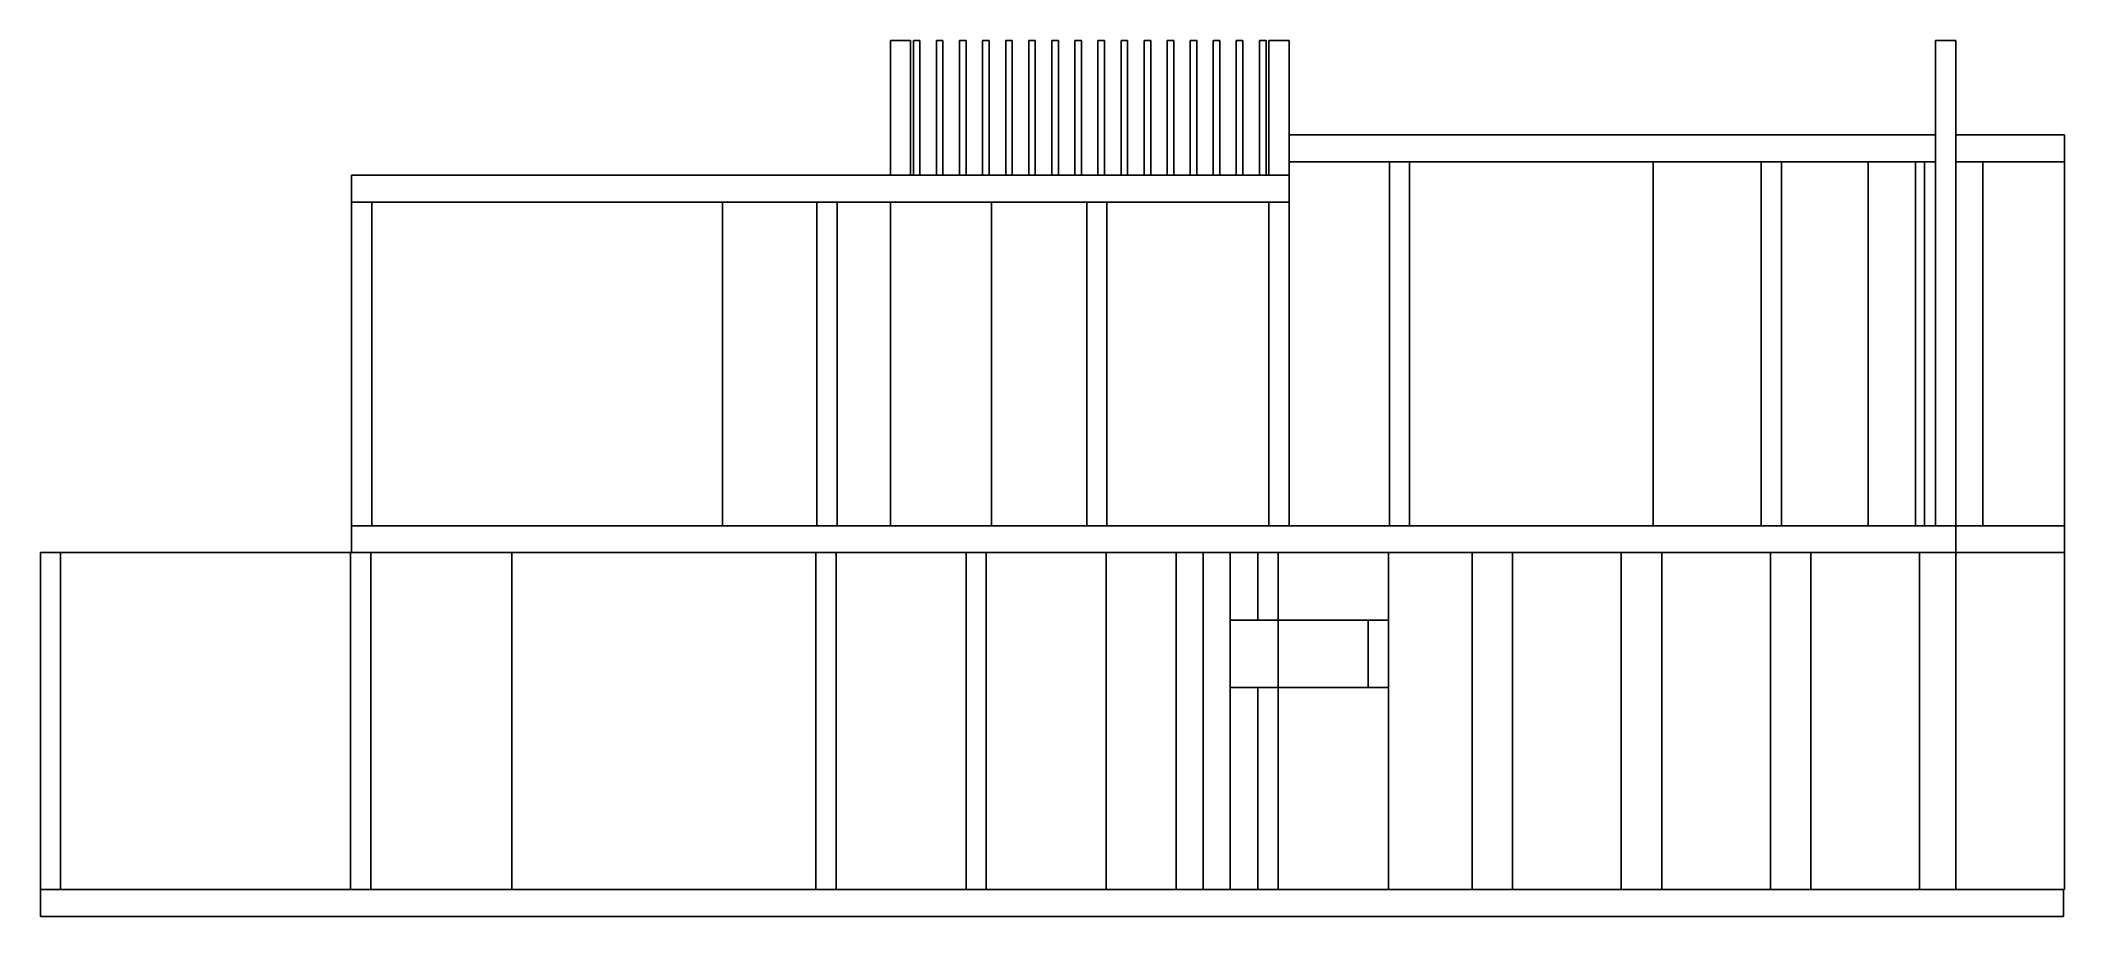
# Model space of a CAD drawing. Header units: metres. Extents: x -7.5 to 7.5, y -3.3 to 3.3.
import ezdxf

# ---------------------------------------------------------------- set-up
doc = ezdxf.new("R2010")
doc.units = ezdxf.units.M
doc.linetypes.add('DASHED', pattern=[19.05, 12.7, -6.35])
doc.layers.add('SectionCutEdges', color=7, linetype='Continuous')

msp = doc.modelspace()

# ---------------------------------------------------------------- linework, layer by layer
for p, q in [((-1.031, 2.25), (-1.031, 3.25)), ((-1.031, 3.25), (-0.983, 3.25)), ((-0.983, 2.25), (-0.983, 3.25)), ((-0.86, 2.25), (-0.86, 3.25)), ((-0.86, 3.25), (-0.812, 3.25)), ((-0.812, 2.25), (-0.812, 3.25)), ((-0.689, 2.25), (-0.689, 3.25)), ((-0.689, 3.25), (-0.641, 3.25)), ((-0.641, 2.25), (-0.641, 3.25)), ((-0.518, 2.25), (-0.518, 3.25)), ((-0.518, 3.25), (-0.47, 3.25)), ((-0.47, 2.25), (-0.47, 3.25)), ((-0.347, 2.25), (-0.347, 3.25)), ((-0.347, 3.25), (-0.299, 3.25)), ((-0.299, 2.25), (-0.299, 3.25)), ((-0.176, 2.25), (-0.176, 3.25)), ((-0.176, 3.25), (-0.128, 3.25)), ((-0.128, 2.25), (-0.128, 3.25)), ((-0.005, 2.25), (-0.005, 3.25)), ((-0.005, 3.25), (0.044, 3.25)), ((0.044, 2.25), (0.044, 3.25)), ((0.166, 2.25), (0.166, 3.25)), ((0.166, 3.25), (0.215, 3.25)), ((0.215, 2.25), (0.215, 3.25)), ((0.337, 2.25), (0.337, 3.25)), ((0.337, 3.25), (0.386, 3.25)), ((0.386, 2.25), (0.386, 3.25)), ((0.508, 2.25), (0.508, 3.25)), ((0.508, 3.25), (0.557, 3.25)), ((0.557, 2.25), (0.557, 3.25)), ((0.679, 2.25), (0.679, 3.25)), ((0.679, 3.25), (0.728, 3.25)), ((0.728, 2.25), (0.728, 3.25)), ((0.85, 2.25), (0.85, 3.25)), ((0.85, 3.25), (0.899, 3.25)), ((0.899, 2.25), (0.899, 3.25)), ((1.021, 2.25), (1.021, 3.25)), ((1.021, 3.25), (1.07, 3.25)), ((1.07, 2.25), (1.07, 3.25)), ((1.192, 2.25), (1.192, 3.25)), ((1.192, 3.25), (1.241, 3.25)), ((1.241, 2.25), (1.241, 3.25)), ((1.363, 2.25), (1.363, 3.25)), ((1.363, 3.25), (1.412, 3.25)), ((1.412, 2.25), (1.412, 3.25)), ((1.534, 2.25), (1.534, 3.25)), ((1.534, 3.25), (1.583, 3.25)), ((1.583, 2.25), (1.583, 3.25)), ((7.504, 2.55), (6.698, 2.55)), ((7.504, 2.55), (7.504, 2.35)), ((4.454, -0.35), (4.454, 2.35)), ((5.254, -0.35), (5.254, 2.35)), ((5.404, -0.35), (5.404, 2.35)), ((6.048, -0.35), (6.048, 2.35)), ((6.398, -0.35), (6.398, 2.35)), ((6.465, -0.35), (6.465, 2.35)), ((6.698, 2.35), (6.898, 2.35)), ((6.898, 2.35), (7.504, 2.35)), ((6.898, 2.35), (6.898, -0.35)), ((7.504, -0.35), (7.504, 2.35)), ((-5.197, -0.35), (-5.197, 2.05)), ((-5.047, -0.35), (-5.047, 2.05)), ((-2.447, -0.35), (-2.447, 2.05)), ((-1.202, -0.35), (-1.202, 2.05)), ((-0.452, -0.35), (-0.452, 2.05)), ((6.698, -0.35), (6.898, -0.35)), ((6.898, -0.35), (7.504, -0.35)), ((7.504, -0.35), (7.504, -0.55)), ((-7.354, -0.55), (-5.204, -0.55)), ((-5.204, -3.05), (-5.204, -0.55)), ((-5.197, -0.55), (-5.204, -0.55)), ((-5.054, -3.05), (-5.054, -0.55)), ((-4.009, -3.05), (-4.009, -0.55)), ((0.397, -3.05), (0.397, -0.55)), ((0.917, -3.05), (0.917, -0.55)), ((1.117, -3.05), (1.117, -0.55)), ((1.317, -1.05), (1.317, -0.55)), ((2.491, -1.05), (2.491, -0.55)), ((3.111, -3.05), (3.111, -0.55)), ((3.411, -0.55), (3.411, -3.05)), ((4.217, -0.55), (4.217, -3.05)), ((4.517, -0.55), (4.517, -3.05)), ((5.323, -0.55), (5.323, -3.05)), ((5.623, -0.55), (5.623, -3.05)), ((6.429, -0.55), (6.429, -3.05)), ((6.698, -0.55), (7.504, -0.55)), ((6.698, -0.55), (6.698, -3.05)), ((7.504, -0.55), (7.504, -3.05)), ((1.317, -1.55), (1.317, -1.05)), ((1.317, -1.05), (1.522, -1.05)), ((1.672, -1.55), (1.672, -1.05)), ((1.672, -1.05), (2.341, -1.05)), ((2.341, -1.55), (2.341, -1.05)), ((2.341, -1.05), (2.491, -1.05)), ((2.491, -1.55), (2.491, -1.05)), ((1.317, -1.55), (1.522, -1.55)), ((1.317, -3.05), (1.317, -1.55)), ((2.341, -1.55), (1.672, -1.55)), ((2.491, -1.55), (2.341, -1.55)), ((2.491, -3.05), (2.491, -1.55)), ((-5.204, -3.05), (-7.354, -3.05)), ((-4.404, -3.05), (-5.054, -3.05)), ((-4.396, -3.05), (-5.046, -3.05)), ((-1.754, -3.05), (-4.009, -3.05)), ((-3.427, -3.05), (-3.428, -3.05)), ((-3.423, -3.05), (-3.427, -3.05)), ((-3.417, -3.05), (-3.423, -3.05)), ((-3.408, -3.05), (-3.417, -3.05)), ((-3.397, -3.05), (-3.408, -3.05)), ((-3.385, -3.05), (-3.397, -3.05)), ((-3.372, -3.05), (-3.385, -3.05)), ((-3.357, -3.05), (-3.372, -3.05)), ((-3.342, -3.05), (-3.357, -3.05)), ((-3.282, -3.05), (-3.342, -3.05)), ((-3.335, -3.05), (-3.342, -3.05)), ((-3.329, -3.05), (-3.335, -3.05)), ((-3.322, -3.05), (-3.329, -3.05)), ((-3.316, -3.05), (-3.322, -3.05)), ((-3.309, -3.05), (-3.316, -3.05)), ((-3.303, -3.05), (-3.309, -3.05)), ((-3.297, -3.05), (-3.303, -3.05)), ((-3.291, -3.05), (-3.297, -3.05)), ((-3.285, -3.05), (-3.291, -3.05)), ((-3.279, -3.05), (-3.285, -3.05)), ((-3.221, -3.05), (-3.282, -3.05)), ((-3.274, -3.05), (-3.279, -3.05)), ((-3.273, -3.05), (-3.277, -3.05)), ((-3.269, -3.05), (-3.274, -3.05)), ((-3.266, -3.05), (-3.273, -3.05)), ((-3.264, -3.05), (-3.269, -3.05)), ((-3.256, -3.05), (-3.266, -3.05)), ((-3.26, -3.05), (-3.264, -3.05)), ((-3.256, -3.05), (-3.26, -3.05)), ((-3.16, -3.05), (-3.221, -3.05)), ((-3.099, -3.05), (-3.16, -3.05)), ((-3.039, -3.05), (-3.099, -3.05)), ((-1.754, -3.05), (-3.039, -3.05)), ((-2.872, -3.05), (-2.876, -3.05)), ((-2.875, -3.05), (-2.876, -3.05)), ((-2.876, -3.05), (-2.876, -3.05)), ((-2.866, -3.05), (-2.876, -3.05)), ((-2.872, -3.05), (-2.876, -3.05)), ((-2.876, -3.05), (-2.876, -3.05)), ((-2.874, -3.05), (-2.875, -3.05)), ((-2.872, -3.05), (-2.874, -3.05)), ((-2.862, -3.05), (-2.872, -3.05)), ((-2.871, -3.05), (-2.872, -3.05)), ((-2.862, -3.05), (-2.872, -3.05)), ((-2.868, -3.05), (-2.871, -3.05)), ((-2.866, -3.05), (-2.868, -3.05)), ((-2.863, -3.05), (-2.866, -3.05)), ((-2.859, -3.05), (-2.866, -3.05)), ((-2.859, -3.05), (-2.863, -3.05)), ((-2.844, -3.05), (-2.862, -3.05)), ((-2.844, -3.05), (-2.862, -3.05)), ((-2.856, -3.05), (-2.86, -3.05)), ((-2.856, -3.05), (-2.859, -3.05)), ((-2.856, -3.05), (-2.859, -3.05)), ((-2.856, -3.05), (-2.856, -3.05)), ((-2.852, -3.05), (-2.856, -3.05)), ((-2.847, -3.05), (-2.852, -3.05)), ((-2.843, -3.05), (-2.847, -3.05)), ((-2.821, -3.05), (-2.844, -3.05)), ((-2.821, -3.05), (-2.844, -3.05)), ((-2.838, -3.05), (-2.843, -3.05)), ((-1.754, -3.05), (-2.839, -3.05)), ((-2.833, -3.05), (-2.838, -3.05)), ((-2.778, -3.05), (-2.833, -3.05)), ((-2.791, -3.05), (-2.821, -3.05)), ((-2.791, -3.05), (-2.821, -3.05)), ((-2.757, -3.05), (-2.791, -3.05)), ((-2.757, -3.05), (-2.791, -3.05)), ((-2.722, -3.05), (-2.778, -3.05)), ((-2.72, -3.05), (-2.757, -3.05)), ((-2.72, -3.05), (-2.757, -3.05)), ((-2.667, -3.05), (-2.722, -3.05)), ((-2.68, -3.05), (-2.72, -3.05)), ((-2.68, -3.05), (-2.72, -3.05)), ((-2.639, -3.05), (-2.68, -3.05)), ((-2.639, -3.05), (-2.68, -3.05)), ((-2.611, -3.05), (-2.667, -3.05)), ((-2.597, -3.05), (-2.639, -3.05)), ((-2.597, -3.05), (-2.639, -3.05)), ((-2.555, -3.05), (-2.611, -3.05)), ((-2.557, -3.05), (-2.597, -3.05)), ((-2.557, -3.05), (-2.597, -3.05)), ((-2.52, -3.05), (-2.557, -3.05)), ((-2.52, -3.05), (-2.557, -3.05)), ((-2.499, -3.05), (-2.555, -3.05)), ((-2.486, -3.05), (-2.52, -3.05)), ((-2.486, -3.05), (-2.52, -3.05)), ((-2.444, -3.05), (-2.499, -3.05)), ((-2.457, -3.05), (-2.486, -3.05)), ((-2.457, -3.05), (-2.486, -3.05)), ((-2.433, -3.05), (-2.457, -3.05)), ((-2.433, -3.05), (-2.457, -3.05)), ((-2.439, -3.05), (-2.444, -3.05)), ((-2.434, -3.05), (-2.439, -3.05)), ((-2.429, -3.05), (-2.434, -3.05)), ((-2.415, -3.05), (-2.433, -3.05)), ((-2.415, -3.05), (-2.433, -3.05)), ((-2.425, -3.05), (-2.429, -3.05)), ((-2.421, -3.05), (-2.425, -3.05)), ((-2.422, -3.05), (-2.423, -3.05)), ((-2.419, -3.05), (-2.423, -3.05)), ((-2.418, -3.05), (-2.422, -3.05)), ((-2.417, -3.05), (-2.421, -3.05)), ((-2.412, -3.05), (-2.419, -3.05)), ((-2.414, -3.05), (-2.417, -3.05)), ((-2.405, -3.05), (-2.415, -3.05)), ((-2.405, -3.05), (-2.415, -3.05)), ((-2.411, -3.05), (-2.414, -3.05)), ((-2.401, -3.05), (-2.412, -3.05)), ((-2.408, -3.05), (-2.411, -3.05)), ((-2.406, -3.05), (-2.408, -3.05)), ((-2.404, -3.05), (-2.406, -3.05)), ((-2.401, -3.05), (-2.405, -3.05)), ((-2.401, -3.05), (-2.405, -3.05)), ((-2.403, -3.05), (-2.404, -3.05)), ((-2.402, -3.05), (-2.403, -3.05)), ((-2.401, -3.05), (-2.402, -3.05)), ((-2.401, -3.05), (-2.401, -3.05)), ((-2.175, -3.05), (-2.176, -3.05)), ((-2.176, -3.05), (-2.176, -3.05)), ((-2.165, -3.05), (-2.176, -3.05)), ((-2.174, -3.05), (-2.175, -3.05)), ((-2.173, -3.05), (-2.174, -3.05)), ((-2.171, -3.05), (-2.173, -3.05)), ((-2.169, -3.05), (-2.171, -3.05)), ((-2.166, -3.05), (-2.169, -3.05)), ((-2.163, -3.05), (-2.166, -3.05)), ((-2.158, -3.05), (-2.165, -3.05)), ((-2.16, -3.05), (-2.163, -3.05)), ((-2.156, -3.05), (-2.16, -3.05)), ((-2.155, -3.05), (-2.159, -3.05)), ((-2.154, -3.05), (-2.158, -3.05)), ((-2.152, -3.05), (-2.156, -3.05)), ((-2.154, -3.05), (-2.155, -3.05)), ((-2.148, -3.05), (-2.152, -3.05)), ((-2.143, -3.05), (-2.148, -3.05)), ((-2.138, -3.05), (-2.143, -3.05)), ((-2.133, -3.05), (-2.138, -3.05)), ((-2.078, -3.05), (-2.133, -3.05)), ((-2.022, -3.05), (-2.078, -3.05)), ((-1.967, -3.05), (-2.022, -3.05)), ((-1.911, -3.05), (-1.967, -3.05)), ((-1.855, -3.05), (-1.911, -3.05)), ((-1.799, -3.05), (-1.855, -3.05)), ((-1.754, -3.05), (-1.799, -3.05)), ((-1.539, -3.05), (-1.604, -3.05)), ((-0.641, -3.05), (-1.604, -3.05)), ((-0.641, -3.05), (-1.604, -3.05)), ((-0.641, -3.05), (-1.604, -3.05)), ((-0.641, -3.05), (-1.604, -3.05)), ((-1.478, -3.05), (-1.539, -3.05)), ((-1.417, -3.05), (-1.478, -3.05)), ((-1.356, -3.05), (-1.417, -3.05)), ((-1.295, -3.05), (-1.356, -3.05)), ((-1.311, -3.05), (-1.322, -3.05)), ((-1.317, -3.05), (-1.322, -3.05)), ((-1.313, -3.05), (-1.317, -3.05)), ((-1.308, -3.05), (-1.313, -3.05)), ((-1.304, -3.05), (-1.311, -3.05)), ((-1.303, -3.05), (-1.308, -3.05)), ((-1.3, -3.05), (-1.304, -3.05)), ((-1.298, -3.05), (-1.303, -3.05)), ((-1.292, -3.05), (-1.298, -3.05)), ((-1.235, -3.05), (-1.295, -3.05)), ((-1.286, -3.05), (-1.292, -3.05)), ((-1.281, -3.05), (-1.286, -3.05)), ((-1.274, -3.05), (-1.281, -3.05)), ((-1.268, -3.05), (-1.274, -3.05)), ((-1.262, -3.05), (-1.268, -3.05)), ((-1.255, -3.05), (-1.262, -3.05)), ((-1.249, -3.05), (-1.255, -3.05)), ((-1.242, -3.05), (-1.249, -3.05)), ((-1.235, -3.05), (-1.242, -3.05)), ((-1.22, -3.05), (-1.235, -3.05)), ((-1.206, -3.05), (-1.22, -3.05)), ((-1.192, -3.05), (-1.206, -3.05)), ((-1.18, -3.05), (-1.192, -3.05)), ((-1.169, -3.05), (-1.18, -3.05)), ((-1.16, -3.05), (-1.169, -3.05)), ((-1.154, -3.05), (-1.16, -3.05)), ((-1.15, -3.05), (-1.154, -3.05)), ((-1.149, -3.05), (-1.15, -3.05)), ((-0.474, -3.05), (-0.475, -3.05)), ((-0.475, -3.05), (-0.475, -3.05)), ((-0.475, -3.05), (-0.475, -3.05)), ((-0.475, -3.05), (-0.475, -3.05)), ((-0.475, -3.05), (-0.475, -3.05)), ((-0.473, -3.05), (-0.474, -3.05)), ((-0.474, -3.05), (-0.474, -3.05)), ((-0.474, -3.05), (-0.474, -3.05)), ((-0.474, -3.05), (-0.474, -3.05)), ((-0.472, -3.05), (-0.473, -3.05)), ((-0.473, -3.05), (-0.473, -3.05)), ((-0.471, -3.05), (-0.472, -3.05)), ((-0.472, -3.05), (-0.472, -3.05)), ((-0.47, -3.05), (-0.471, -3.05)), ((-0.471, -3.05), (-0.471, -3.05)), ((-0.468, -3.05), (-0.47, -3.05)), ((-0.47, -3.05), (-0.47, -3.05)), ((-0.466, -3.05), (-0.468, -3.05)), ((-0.465, -3.05), (-0.466, -3.05)), ((-0.463, -3.05), (-0.465, -3.05)), ((-0.462, -3.05), (-0.463, -3.05)), ((-0.461, -3.05), (-0.462, -3.05)), ((-0.46, -3.05), (-0.461, -3.05)), ((-0.458, -3.05), (-0.46, -3.05)), ((-0.457, -3.05), (-0.458, -3.05)), ((-0.458, -3.05), (-0.458, -3.05)), ((-0.456, -3.05), (-0.457, -3.05)), ((-0.455, -3.05), (-0.456, -3.05)), ((-0.456, -3.05), (-0.456, -3.05)), ((-0.454, -3.05), (-0.455, -3.05)), ((-0.455, -3.05), (-0.455, -3.05)), ((-0.455, -3.05), (-0.455, -3.05)), ((-0.453, -3.05), (-0.454, -3.05)), ((-0.454, -3.05), (-0.454, -3.05)), ((-0.452, -3.05), (-0.453, -3.05)), ((-0.453, -3.05), (-0.453, -3.05)), ((-0.45, -3.05), (-0.453, -3.05)), ((-0.451, -3.05), (-0.452, -3.05)), ((-0.452, -3.05), (-0.452, -3.05)), ((-0.45, -3.05), (-0.451, -3.05)), ((-0.451, -3.05), (-0.451, -3.05)), ((-0.449, -3.05), (-0.45, -3.05)), ((-0.442, -3.05), (-0.45, -3.05)), ((-0.326, -3.05), (-0.449, -3.05)), ((-0.449, -3.05), (-0.449, -3.05)), ((-0.441, -3.05), (-0.442, -3.05)), ((-0.44, -3.05), (-0.441, -3.05)), ((-0.441, -3.05), (-0.441, -3.05)), ((-0.439, -3.05), (-0.44, -3.05)), ((-0.438, -3.05), (-0.439, -3.05)), ((-0.437, -3.05), (-0.438, -3.05)), ((-0.436, -3.05), (-0.437, -3.05)), ((-0.435, -3.05), (-0.436, -3.05)), ((-0.433, -3.05), (-0.435, -3.05)), ((-0.431, -3.05), (-0.433, -3.05)), ((-0.43, -3.05), (-0.431, -3.05)), ((-0.428, -3.05), (-0.43, -3.05)), ((-0.426, -3.05), (-0.428, -3.05)), ((-0.424, -3.05), (-0.426, -3.05)), ((-0.422, -3.05), (-0.424, -3.05)), ((-0.42, -3.05), (-0.422, -3.05)), ((-0.418, -3.05), (-0.42, -3.05)), ((-0.416, -3.05), (-0.418, -3.05)), ((-0.33, -3.05), (-0.416, -3.05)), ((-0.39, -3.05), (-0.391, -3.05)), ((-0.391, -3.05), (-0.391, -3.05)), ((-0.391, -3.05), (-0.391, -3.05)), ((-0.391, -3.05), (-0.391, -3.05)), ((-0.389, -3.05), (-0.39, -3.05)), ((-0.39, -3.05), (-0.39, -3.05)), ((-0.39, -3.05), (-0.39, -3.05)), ((-0.39, -3.05), (-0.39, -3.05)), ((-0.388, -3.05), (-0.389, -3.05)), ((-0.389, -3.05), (-0.389, -3.05)), ((-0.387, -3.05), (-0.388, -3.05)), ((-0.388, -3.05), (-0.388, -3.05)), ((-0.386, -3.05), (-0.387, -3.05)), ((-0.387, -3.05), (-0.387, -3.05)), ((-0.385, -3.05), (-0.386, -3.05)), ((-0.384, -3.05), (-0.385, -3.05)), ((-0.385, -3.05), (-0.385, -3.05)), ((-0.383, -3.05), (-0.384, -3.05)), ((-0.382, -3.05), (-0.383, -3.05)), ((-0.381, -3.05), (-0.382, -3.05)), ((-0.38, -3.05), (-0.381, -3.05)), ((-0.381, -3.05), (-0.381, -3.05)), ((-0.379, -3.05), (-0.38, -3.05)), ((-0.378, -3.05), (-0.379, -3.05)), ((-0.377, -3.05), (-0.378, -3.05)), ((-0.376, -3.05), (-0.377, -3.05)), ((-0.377, -3.05), (-0.377, -3.05)), ((-0.375, -3.05), (-0.376, -3.05)), ((-0.374, -3.05), (-0.375, -3.05)), ((-0.373, -3.05), (-0.374, -3.05)), ((-0.372, -3.05), (-0.373, -3.05)), ((-0.373, -3.05), (-0.373, -3.05)), ((-0.371, -3.05), (-0.372, -3.05)), ((-0.37, -3.05), (-0.371, -3.05)), ((-0.369, -3.05), (-0.37, -3.05)), ((-0.37, -3.05), (-0.37, -3.05)), ((-0.368, -3.05), (-0.369, -3.05)), ((-0.369, -3.05), (-0.369, -3.05)), ((-0.367, -3.05), (-0.368, -3.05)), ((-0.368, -3.05), (-0.368, -3.05)), ((-0.366, -3.05), (-0.367, -3.05)), ((-0.367, -3.05), (-0.367, -3.05)), ((-0.365, -3.05), (-0.366, -3.05)), ((-0.366, -3.05), (-0.366, -3.05)), ((-0.366, -3.05), (-0.366, -3.05)), ((-0.366, -3.05), (-0.366, -3.05)), ((-0.366, -3.05), (-0.366, -3.05)), ((-0.366, -3.05), (-0.366, -3.05)), ((-0.328, -3.05), (-0.33, -3.05)), ((-0.327, -3.05), (-0.328, -3.05)), ((-0.326, -3.05), (-0.327, -3.05)), ((-0.324, -3.05), (-0.326, -3.05)), ((-0.324, -3.05), (-0.326, -3.05)), ((-0.323, -3.05), (-0.324, -3.05)), ((-0.323, -3.05), (-0.324, -3.05)), ((-0.321, -3.05), (-0.323, -3.05)), ((-0.322, -3.05), (-0.323, -3.05)), ((-0.32, -3.05), (-0.322, -3.05)), ((-0.319, -3.05), (-0.321, -3.05)), ((-0.319, -3.05), (-0.32, -3.05)), ((-0.317, -3.05), (-0.319, -3.05)), ((-0.318, -3.05), (-0.319, -3.05)), ((-0.317, -3.05), (-0.318, -3.05)), ((-0.315, -3.05), (-0.317, -3.05)), ((-0.315, -3.05), (-0.317, -3.05)), ((-0.313, -3.05), (-0.315, -3.05)), ((-0.314, -3.05), (-0.315, -3.05)), ((-0.313, -3.05), (-0.314, -3.05)), ((-0.311, -3.05), (-0.313, -3.05)), ((-0.312, -3.05), (-0.313, -3.05)), ((-0.311, -3.05), (-0.312, -3.05)), ((-0.309, -3.05), (-0.311, -3.05)), ((-0.303, -3.05), (-0.311, -3.05)), ((-0.31, -3.05), (-0.311, -3.05)), ((-0.309, -3.05), (-0.31, -3.05)), ((-0.31, -3.05), (-0.31, -3.05)), ((-0.307, -3.05), (-0.309, -3.05)), ((-0.308, -3.05), (-0.309, -3.05)), ((-0.307, -3.05), (-0.308, -3.05)), ((-0.308, -3.05), (-0.308, -3.05)), ((-0.305, -3.05), (-0.307, -3.05)), ((-0.304, -3.05), (-0.307, -3.05)), ((-0.307, -3.05), (-0.307, -3.05)), ((-0.304, -3.05), (-0.305, -3.05)), ((-0.302, -3.05), (-0.304, -3.05)), ((-0.303, -3.05), (-0.304, -3.05)), ((-0.304, -3.05), (-0.304, -3.05)), ((-0.303, -3.05), (-0.303, -3.05)), ((-0.303, -3.05), (-0.303, -3.05)), ((-0.3, -3.05), (-0.302, -3.05)), ((-0.299, -3.05), (-0.3, -3.05)), ((-0.298, -3.05), (-0.299, -3.05)), ((-0.296, -3.05), (-0.298, -3.05)), ((-0.295, -3.05), (-0.296, -3.05)), ((-0.294, -3.05), (-0.295, -3.05)), ((-0.293, -3.05), (-0.294, -3.05)), ((-0.292, -3.05), (-0.293, -3.05)), ((-0.293, -3.05), (-0.293, -3.05)), ((-0.291, -3.05), (-0.292, -3.05)), ((-0.291, -3.05), (-0.291, -3.05)), ((-0.279, -3.05), (-0.291, -3.05)), ((-0.083, -3.05), (-0.283, -3.05)), ((-0.275, -3.05), (-0.279, -3.05)), ((-0.255, -3.05), (-0.256, -3.05)), ((-0.256, -3.05), (-0.256, -3.05)), ((-0.256, -3.05), (-0.256, -3.05)), ((-0.256, -3.05), (-0.256, -3.05)), ((-0.256, -3.05), (-0.256, -3.05)), ((-0.255, -3.05), (-0.256, -3.05)), ((-0.256, -3.05), (-0.256, -3.05)), ((-0.256, -3.05), (-0.256, -3.05)), ((-0.256, -3.05), (-0.256, -3.05)), ((-0.256, -3.05), (-0.256, -3.05)), ((-0.254, -3.05), (-0.255, -3.05)), ((-0.255, -3.05), (-0.255, -3.05)), ((-0.255, -3.05), (-0.255, -3.05)), ((-0.255, -3.05), (-0.255, -3.05)), ((-0.255, -3.05), (-0.255, -3.05)), ((-0.254, -3.05), (-0.255, -3.05)), ((-0.255, -3.05), (-0.255, -3.05)), ((-0.255, -3.05), (-0.255, -3.05)), ((-0.255, -3.05), (-0.255, -3.05)), ((-0.255, -3.05), (-0.255, -3.05)), ((-0.253, -3.05), (-0.254, -3.05)), ((-0.254, -3.05), (-0.254, -3.05)), ((-0.254, -3.05), (-0.254, -3.05)), ((-0.254, -3.05), (-0.254, -3.05)), ((-0.253, -3.05), (-0.254, -3.05)), ((-0.254, -3.05), (-0.254, -3.05)), ((-0.254, -3.05), (-0.254, -3.05)), ((-0.254, -3.05), (-0.254, -3.05)), ((-0.252, -3.05), (-0.253, -3.05)), ((-0.253, -3.05), (-0.253, -3.05)), ((-0.253, -3.05), (-0.253, -3.05)), ((-0.252, -3.05), (-0.253, -3.05)), ((-0.253, -3.05), (-0.253, -3.05)), ((-0.253, -3.05), (-0.253, -3.05)), ((-0.251, -3.05), (-0.252, -3.05)), ((-0.252, -3.05), (-0.252, -3.05)), ((-0.251, -3.05), (-0.252, -3.05)), ((-0.252, -3.05), (-0.252, -3.05)), ((-0.25, -3.05), (-0.251, -3.05)), ((-0.251, -3.05), (-0.251, -3.05)), ((-0.251, -3.05), (-0.251, -3.05)), ((-0.25, -3.05), (-0.251, -3.05)), ((-0.251, -3.05), (-0.251, -3.05)), ((-0.251, -3.05), (-0.251, -3.05)), ((-0.25, -3.05), (-0.25, -3.05)), ((-0.249, -3.05), (-0.25, -3.05)), ((-0.25, -3.05), (-0.25, -3.05)), ((-0.249, -3.05), (-0.25, -3.05)), ((-0.248, -3.05), (-0.249, -3.05)), ((-0.249, -3.05), (-0.249, -3.05)), ((-0.249, -3.05), (-0.249, -3.05)), ((-0.248, -3.05), (-0.249, -3.05)), ((-0.249, -3.05), (-0.249, -3.05)), ((-0.249, -3.05), (-0.249, -3.05)), ((-0.247, -3.05), (-0.248, -3.05)), ((-0.248, -3.05), (-0.248, -3.05)), ((-0.248, -3.05), (-0.248, -3.05)), ((-0.247, -3.05), (-0.248, -3.05)), ((-0.248, -3.05), (-0.248, -3.05)), ((-0.248, -3.05), (-0.248, -3.05)), ((-0.246, -3.05), (-0.247, -3.05)), ((-0.247, -3.05), (-0.247, -3.05)), ((-0.247, -3.05), (-0.247, -3.05)), ((-0.246, -3.05), (-0.247, -3.05)), ((-0.247, -3.05), (-0.247, -3.05)), ((-0.247, -3.05), (-0.247, -3.05)), ((-0.245, -3.05), (-0.246, -3.05)), ((-0.246, -3.05), (-0.246, -3.05)), ((-0.246, -3.05), (-0.246, -3.05)), ((-0.245, -3.05), (-0.246, -3.05)), ((-0.246, -3.05), (-0.246, -3.05)), ((-0.246, -3.05), (-0.246, -3.05)), ((-0.244, -3.05), (-0.245, -3.05)), ((-0.245, -3.05), (-0.245, -3.05)), ((-0.245, -3.05), (-0.245, -3.05)), ((-0.245, -3.05), (-0.245, -3.05)), ((-0.245, -3.05), (-0.245, -3.05)), ((-0.244, -3.05), (-0.245, -3.05)), ((-0.245, -3.05), (-0.245, -3.05)), ((-0.245, -3.05), (-0.245, -3.05)), ((-0.245, -3.05), (-0.245, -3.05)), ((-0.245, -3.05), (-0.245, -3.05)), ((-0.244, -3.05), (-0.244, -3.05)), ((-0.244, -3.05), (-0.244, -3.05)), ((-0.244, -3.05), (-0.244, -3.05)), ((-0.244, -3.05), (-0.244, -3.05)), ((-0.244, -3.05), (-0.244, -3.05)), ((-0.244, -3.05), (-0.244, -3.05)), ((-0.244, -3.05), (-0.244, -3.05)), ((-0.244, -3.05), (-0.244, -3.05)), ((-0.244, -3.05), (-0.244, -3.05)), ((-0.244, -3.05), (-0.244, -3.05)), ((-0.213, -3.05), (-0.214, -3.05)), ((-0.214, -3.05), (-0.214, -3.05)), ((-0.212, -3.05), (-0.213, -3.05)), ((-0.211, -3.05), (-0.212, -3.05)), ((-0.209, -3.05), (-0.211, -3.05)), ((-0.207, -3.05), (-0.209, -3.05)), ((-0.205, -3.05), (-0.207, -3.05)), ((-0.202, -3.05), (-0.205, -3.05)), ((-0.197, -3.05), (-0.202, -3.05)), ((-0.191, -3.05), (-0.197, -3.05)), ((-0.193, -3.05), (-0.194, -3.05)), ((-0.192, -3.05), (-0.193, -3.05)), ((-0.193, -3.05), (-0.193, -3.05)), ((-0.193, -3.05), (-0.193, -3.05)), ((-0.191, -3.05), (-0.192, -3.05)), ((-0.185, -3.05), (-0.191, -3.05)), ((-0.189, -3.05), (-0.191, -3.05)), ((-0.188, -3.05), (-0.189, -3.05)), ((-0.186, -3.05), (-0.188, -3.05)), ((-0.184, -3.05), (-0.186, -3.05)), ((-0.178, -3.05), (-0.185, -3.05)), ((-0.182, -3.05), (-0.184, -3.05)), ((-0.181, -3.05), (-0.182, -3.05)), ((-0.18, -3.05), (-0.181, -3.05)), ((-0.179, -3.05), (-0.18, -3.05)), ((-0.178, -3.05), (-0.179, -3.05)), ((-0.171, -3.05), (-0.178, -3.05)), ((-0.177, -3.05), (-0.178, -3.05)), ((-0.178, -3.05), (-0.178, -3.05)), ((-0.177, -3.05), (-0.177, -3.05)), ((-0.163, -3.05), (-0.171, -3.05)), ((-0.15, -3.05), (-0.163, -3.05)), ((-0.137, -3.05), (-0.15, -3.05)), ((-0.123, -3.05), (-0.137, -3.05)), ((-0.074, -3.05), (-0.136, -3.05)), ((-0.109, -3.05), (-0.123, -3.05)), ((-0.091, -3.05), (-0.109, -3.05)), ((-0.074, -3.05), (-0.091, -3.05)), ((-0.061, -3.05), (-0.083, -3.05)), ((-0.07, -3.05), (-0.074, -3.05)), ((-0.057, -3.05), (-0.074, -3.05)), ((-0.067, -3.05), (-0.07, -3.05)), ((-0.064, -3.05), (-0.067, -3.05)), ((-0.061, -3.05), (-0.064, -3.05)), ((-0.057, -3.05), (-0.061, -3.05)), ((-0.039, -3.05), (-0.061, -3.05)), ((-0.054, -3.05), (-0.057, -3.05)), ((-0.039, -3.05), (-0.057, -3.05)), ((-0.051, -3.05), (-0.054, -3.05)), ((-0.049, -3.05), (-0.051, -3.05)), ((-0.046, -3.05), (-0.049, -3.05)), ((-0.043, -3.05), (-0.046, -3.05)), ((-0.041, -3.05), (-0.043, -3.05)), ((-0.038, -3.05), (-0.041, -3.05)), ((-0.022, -3.05), (-0.039, -3.05)), ((-0.019, -3.05), (-0.039, -3.05)), ((-0.036, -3.05), (-0.038, -3.05)), ((-0.034, -3.05), (-0.036, -3.05)), ((-0.032, -3.05), (-0.034, -3.05)), ((-0.03, -3.05), (-0.032, -3.05)), ((-0.029, -3.05), (-0.03, -3.05)), ((-0.027, -3.05), (-0.029, -3.05)), ((-0.026, -3.05), (-0.027, -3.05)), ((-0.025, -3.05), (-0.026, -3.05)), ((-0.024, -3.05), (-0.025, -3.05)), ((-0.025, -3.05), (-0.025, -3.05)), ((-0.024, -3.05), (-0.024, -3.05)), ((-0.024, -3.05), (-0.024, -3.05)), ((-0.004, -3.05), (-0.022, -3.05)), ((0.002, -3.05), (-0.019, -3.05)), ((0.013, -3.05), (-0.004, -3.05)), ((0.022, -3.05), (0.002, -3.05)), ((0.03, -3.05), (0.013, -3.05)), ((0.041, -3.05), (0.022, -3.05)), ((0.045, -3.05), (0.03, -3.05)), ((0.059, -3.05), (0.041, -3.05)), ((0.059, -3.05), (0.045, -3.05)), ((0.072, -3.05), (0.059, -3.05)), ((0.076, -3.05), (0.059, -3.05)), ((0.085, -3.05), (0.072, -3.05)), ((0.092, -3.05), (0.076, -3.05)), ((0.092, -3.05), (0.085, -3.05)), ((0.1, -3.05), (0.092, -3.05)), ((0.107, -3.05), (0.092, -3.05)), ((0.106, -3.05), (0.1, -3.05)), ((0.113, -3.05), (0.106, -3.05)), ((0.117, -3.05), (0.107, -3.05)), ((0.119, -3.05), (0.113, -3.05)), ((0.127, -3.05), (0.117, -3.05)), ((0.124, -3.05), (0.119, -3.05)), ((0.127, -3.05), (0.124, -3.05)), ((0.129, -3.05), (0.127, -3.05)), ((0.136, -3.05), (0.127, -3.05)), ((0.131, -3.05), (0.129, -3.05)), ((0.133, -3.05), (0.131, -3.05)), ((0.134, -3.05), (0.133, -3.05)), ((0.135, -3.05), (0.134, -3.05)), ((0.136, -3.05), (0.135, -3.05)), ((0.136, -3.05), (0.136, -3.05)), ((0.144, -3.05), (0.136, -3.05)), ((0.151, -3.05), (0.144, -3.05)), ((0.158, -3.05), (0.151, -3.05)), ((0.162, -3.05), (0.158, -3.05)), ((0.166, -3.05), (0.162, -3.05)), ((0.169, -3.05), (0.166, -3.05)), ((0.171, -3.05), (0.169, -3.05)), ((0.173, -3.05), (0.171, -3.05)), ((0.175, -3.05), (0.173, -3.05)), ((0.176, -3.05), (0.175, -3.05)), ((0.176, -3.05), (0.176, -3.05)), ((0.443, -3.05), (0.397, -3.05)), ((0.876, -3.05), (0.397, -3.05)), ((0.876, -3.05), (0.397, -3.05)), ((0.917, -3.05), (0.397, -3.05)), ((0.488, -3.05), (0.443, -3.05)), ((0.533, -3.05), (0.488, -3.05)), ((0.577, -3.05), (0.533, -3.05)), ((1.117, -3.05), (0.559, -3.05)), ((0.62, -3.05), (0.577, -3.05)), ((1.117, -3.05), (0.598, -3.05)), ((0.663, -3.05), (0.62, -3.05)), ((0.704, -3.05), (0.663, -3.05)), ((0.745, -3.05), (0.704, -3.05)), ((0.784, -3.05), (0.745, -3.05)), ((0.821, -3.05), (0.784, -3.05)), ((0.857, -3.05), (0.821, -3.05)), ((0.891, -3.05), (0.857, -3.05)), ((0.917, -3.05), (0.876, -3.05)), ((0.901, -3.05), (0.876, -3.05)), ((0.923, -3.05), (0.891, -3.05)), ((0.917, -3.05), (0.901, -3.05)), ((0.953, -3.05), (0.923, -3.05)), ((0.981, -3.05), (0.953, -3.05)), ((1.006, -3.05), (0.981, -3.05)), ((1.029, -3.05), (1.006, -3.05)), ((1.05, -3.05), (1.029, -3.05)), ((1.068, -3.05), (1.05, -3.05)), ((1.083, -3.05), (1.068, -3.05)), ((1.096, -3.05), (1.083, -3.05)), ((1.106, -3.05), (1.096, -3.05)), ((1.113, -3.05), (1.106, -3.05)), ((1.111, -3.05), (1.11, -3.05)), ((1.114, -3.05), (1.111, -3.05)), ((1.117, -3.05), (1.113, -3.05)), ((1.119, -3.05), (1.114, -3.05)), ((1.117, -3.05), (1.117, -3.05)), ((1.126, -3.05), (1.119, -3.05)), ((1.133, -3.05), (1.126, -3.05)), ((1.14, -3.05), (1.133, -3.05)), ((1.149, -3.05), (1.14, -3.05)), ((1.159, -3.05), (1.149, -3.05)), ((1.17, -3.05), (1.159, -3.05)), ((1.162, -3.05), (1.16, -3.05)), ((1.16, -3.05), (1.16, -3.05)), ((1.166, -3.05), (1.162, -3.05)), ((1.171, -3.05), (1.166, -3.05)), ((1.179, -3.05), (1.17, -3.05)), ((1.176, -3.05), (1.171, -3.05)), ((1.182, -3.05), (1.176, -3.05)), ((1.19, -3.05), (1.179, -3.05)), ((1.19, -3.05), (1.182, -3.05)), ((1.199, -3.05), (1.19, -3.05)), ((1.201, -3.05), (1.19, -3.05)), ((1.206, -3.05), (1.199, -3.05)), ((1.213, -3.05), (1.201, -3.05)), ((1.213, -3.05), (1.206, -3.05)), ((1.22, -3.05), (1.213, -3.05)), ((1.225, -3.05), (1.213, -3.05)), ((1.228, -3.05), (1.22, -3.05)), ((1.238, -3.05), (1.225, -3.05)), ((1.237, -3.05), (1.228, -3.05)), ((1.246, -3.05), (1.237, -3.05)), ((1.248, -3.05), (1.238, -3.05)), ((1.252, -3.05), (1.246, -3.05)), ((1.258, -3.05), (1.248, -3.05)), ((1.257, -3.05), (1.252, -3.05)), ((1.263, -3.05), (1.257, -3.05)), ((1.269, -3.05), (1.258, -3.05)), ((1.269, -3.05), (1.263, -3.05)), ((1.276, -3.05), (1.269, -3.05)), ((1.28, -3.05), (1.269, -3.05)), ((1.282, -3.05), (1.276, -3.05)), ((1.291, -3.05), (1.28, -3.05)), ((1.288, -3.05), (1.282, -3.05)), ((1.295, -3.05), (1.288, -3.05)), ((1.302, -3.05), (1.291, -3.05)), ((1.301, -3.05), (1.295, -3.05)), ((1.307, -3.05), (1.301, -3.05)), ((1.313, -3.05), (1.302, -3.05)), ((1.314, -3.05), (1.307, -3.05)), ((1.324, -3.05), (1.313, -3.05)), ((1.32, -3.05), (1.314, -3.05)), ((1.326, -3.05), (1.32, -3.05)), ((1.335, -3.05), (1.324, -3.05)), ((1.332, -3.05), (1.326, -3.05)), ((1.338, -3.05), (1.332, -3.05)), ((1.346, -3.05), (1.335, -3.05)), ((1.338, -3.05), (1.337, -3.05)), ((1.337, -3.05), (1.337, -3.05)), ((1.337, -3.05), (1.337, -3.05)), ((1.339, -3.05), (1.338, -3.05)), ((1.338, -3.05), (1.338, -3.05)), ((1.343, -3.05), (1.338, -3.05)), ((1.34, -3.05), (1.339, -3.05)), ((1.341, -3.05), (1.34, -3.05)), ((1.342, -3.05), (1.341, -3.05)), ((1.344, -3.05), (1.342, -3.05)), ((1.352, -3.05), (1.343, -3.05)), ((1.345, -3.05), (1.344, -3.05)), ((1.347, -3.05), (1.345, -3.05)), ((1.357, -3.05), (1.346, -3.05)), ((1.349, -3.05), (1.347, -3.05)), ((1.35, -3.05), (1.349, -3.05)), ((1.352, -3.05), (1.35, -3.05)), ((1.355, -3.05), (1.352, -3.05)), ((1.361, -3.05), (1.352, -3.05)), ((1.357, -3.05), (1.355, -3.05)), ((1.359, -3.05), (1.357, -3.05)), ((1.358, -3.05), (1.357, -3.05)), ((1.357, -3.05), (1.357, -3.05)), ((1.357, -3.05), (1.357, -3.05)), ((1.357, -3.05), (1.357, -3.05)), ((1.357, -3.05), (1.357, -3.05)), ((1.367, -3.05), (1.357, -3.05)), ((1.359, -3.05), (1.358, -3.05)), ((1.358, -3.05), (1.358, -3.05)), ((1.361, -3.05), (1.359, -3.05)), ((1.36, -3.05), (1.359, -3.05)), ((1.359, -3.05), (1.359, -3.05)), ((1.361, -3.05), (1.36, -3.05)), ((1.364, -3.05), (1.361, -3.05)), ((1.362, -3.05), (1.361, -3.05)), ((1.369, -3.05), (1.361, -3.05)), ((1.363, -3.05), (1.362, -3.05)), ((1.364, -3.05), (1.363, -3.05)), ((1.363, -3.05), (1.363, -3.05)), ((1.366, -3.05), (1.364, -3.05)), ((1.366, -3.05), (1.364, -3.05)), ((1.369, -3.05), (1.366, -3.05)), ((1.367, -3.05), (1.366, -3.05)), ((1.368, -3.05), (1.367, -3.05)), ((1.378, -3.05), (1.367, -3.05)), ((1.369, -3.05), (1.368, -3.05)), ((1.371, -3.05), (1.369, -3.05)), ((1.37, -3.05), (1.369, -3.05)), ((1.377, -3.05), (1.369, -3.05)), ((1.371, -3.05), (1.37, -3.05)), ((1.374, -3.05), (1.371, -3.05)), ((1.373, -3.05), (1.371, -3.05)), ((1.374, -3.05), (1.373, -3.05)), ((1.377, -3.05), (1.374, -3.05)), ((1.375, -3.05), (1.374, -3.05)), ((1.377, -3.05), (1.375, -3.05)), ((1.379, -3.05), (1.377, -3.05)), ((1.378, -3.05), (1.377, -3.05)), ((1.384, -3.05), (1.377, -3.05)), ((1.379, -3.05), (1.378, -3.05)), ((1.388, -3.05), (1.378, -3.05)), ((1.382, -3.05), (1.379, -3.05)), ((1.38, -3.05), (1.379, -3.05)), ((1.382, -3.05), (1.38, -3.05)), ((1.384, -3.05), (1.382, -3.05)), ((1.383, -3.05), (1.382, -3.05)), ((1.384, -3.05), (1.383, -3.05)), ((1.387, -3.05), (1.384, -3.05)), ((1.385, -3.05), (1.384, -3.05)), ((1.39, -3.05), (1.384, -3.05)), ((1.386, -3.05), (1.385, -3.05)), ((1.388, -3.05), (1.386, -3.05)), ((1.389, -3.05), (1.387, -3.05)), ((1.389, -3.05), (1.388, -3.05)), ((1.401, -3.05), (1.388, -3.05)), ((1.392, -3.05), (1.389, -3.05)), ((1.39, -3.05), (1.389, -3.05)), ((1.391, -3.05), (1.39, -3.05)), ((1.399, -3.05), (1.39, -3.05)), ((1.392, -3.05), (1.391, -3.05)), ((1.391, -3.05), (1.391, -3.05)), ((1.394, -3.05), (1.392, -3.05)), ((1.393, -3.05), (1.392, -3.05)), ((1.394, -3.05), (1.393, -3.05)), ((1.396, -3.05), (1.394, -3.05)), ((1.395, -3.05), (1.394, -3.05)), ((1.394, -3.05), (1.394, -3.05)), ((1.396, -3.05), (1.395, -3.05)), ((1.395, -3.05), (1.395, -3.05)), ((1.399, -3.05), (1.396, -3.05)), ((1.396, -3.05), (1.396, -3.05)), ((1.396, -3.05), (1.396, -3.05)), ((1.396, -3.05), (1.396, -3.05)), ((1.396, -3.05), (1.396, -3.05)), ((1.401, -3.05), (1.399, -3.05)), ((1.407, -3.05), (1.399, -3.05)), ((1.403, -3.05), (1.401, -3.05)), ((1.413, -3.05), (1.401, -3.05)), ((1.405, -3.05), (1.403, -3.05)), ((1.406, -3.05), (1.405, -3.05)), ((1.408, -3.05), (1.406, -3.05)), ((1.413, -3.05), (1.407, -3.05)), ((1.409, -3.05), (1.408, -3.05)), ((1.411, -3.05), (1.409, -3.05)), ((1.412, -3.05), (1.411, -3.05)), ((1.413, -3.05), (1.412, -3.05)), ((1.414, -3.05), (1.413, -3.05)), ((1.419, -3.05), (1.413, -3.05)), ((1.425, -3.05), (1.413, -3.05)), ((1.415, -3.05), (1.414, -3.05)), ((1.416, -3.05), (1.415, -3.05)), ((1.415, -3.05), (1.415, -3.05)), ((1.416, -3.05), (1.416, -3.05)), ((1.416, -3.05), (1.416, -3.05)), ((1.423, -3.05), (1.419, -3.05)), ((1.427, -3.05), (1.423, -3.05)), ((1.436, -3.05), (1.425, -3.05)), ((1.429, -3.05), (1.427, -3.05)), ((1.429, -3.05), (1.429, -3.05)), ((1.446, -3.05), (1.436, -3.05)), ((1.443, -3.05), (1.442, -3.05)), ((1.442, -3.05), (1.442, -3.05)), ((1.442, -3.05), (1.442, -3.05)), ((1.442, -3.05), (1.442, -3.05)), ((1.443, -3.05), (1.442, -3.05)), ((1.442, -3.05), (1.442, -3.05)), ((1.442, -3.05), (1.442, -3.05)), ((1.442, -3.05), (1.442, -3.05)), ((1.444, -3.05), (1.443, -3.05)), ((1.443, -3.05), (1.443, -3.05)), ((1.443, -3.05), (1.443, -3.05)), ((1.444, -3.05), (1.443, -3.05)), ((1.443, -3.05), (1.443, -3.05)), ((1.443, -3.05), (1.443, -3.05)), ((1.445, -3.05), (1.444, -3.05)), ((1.444, -3.05), (1.444, -3.05)), ((1.445, -3.05), (1.444, -3.05)), ((1.444, -3.05), (1.444, -3.05)), ((1.446, -3.05), (1.445, -3.05)), ((1.446, -3.05), (1.445, -3.05)), ((1.447, -3.05), (1.446, -3.05)), ((1.446, -3.05), (1.446, -3.05)), ((1.447, -3.05), (1.446, -3.05)), ((1.446, -3.05), (1.446, -3.05)), ((1.456, -3.05), (1.446, -3.05)), ((1.448, -3.05), (1.447, -3.05)), ((1.448, -3.05), (1.447, -3.05)), ((1.449, -3.05), (1.448, -3.05)), ((1.449, -3.05), (1.448, -3.05)), ((1.45, -3.05), (1.449, -3.05)), ((1.45, -3.05), (1.449, -3.05)), ((1.451, -3.05), (1.45, -3.05)), ((1.451, -3.05), (1.45, -3.05)), ((1.452, -3.05), (1.451, -3.05)), ((1.452, -3.05), (1.451, -3.05)), ((1.453, -3.05), (1.452, -3.05)), ((1.453, -3.05), (1.452, -3.05)), ((1.454, -3.05), (1.453, -3.05)), ((1.454, -3.05), (1.453, -3.05)), ((1.455, -3.05), (1.454, -3.05)), ((1.455, -3.05), (1.454, -3.05)), ((1.456, -3.05), (1.455, -3.05)), ((1.456, -3.05), (1.455, -3.05)), ((1.458, -3.05), (1.456, -3.05)), ((1.458, -3.05), (1.456, -3.05)), ((1.467, -3.05), (1.456, -3.05)), ((1.459, -3.05), (1.458, -3.05)), ((1.459, -3.05), (1.458, -3.05)), ((1.46, -3.05), (1.459, -3.05)), ((1.46, -3.05), (1.459, -3.05)), ((1.461, -3.05), (1.46, -3.05)), ((1.461, -3.05), (1.46, -3.05)), ((1.461, -3.05), (1.46, -3.05)), ((1.46, -3.05), (1.46, -3.05)), ((1.46, -3.05), (1.46, -3.05)), ((1.462, -3.05), (1.461, -3.05)), ((1.462, -3.05), (1.461, -3.05)), ((1.462, -3.05), (1.461, -3.05)), ((1.461, -3.05), (1.461, -3.05)), ((1.461, -3.05), (1.461, -3.05)), ((1.463, -3.05), (1.462, -3.05)), ((1.463, -3.05), (1.462, -3.05)), ((1.463, -3.05), (1.462, -3.05)), ((1.462, -3.05), (1.462, -3.05)), ((1.464, -3.05), (1.463, -3.05)), ((1.464, -3.05), (1.463, -3.05)), ((1.464, -3.05), (1.463, -3.05)), ((1.463, -3.05), (1.463, -3.05)), ((1.466, -3.05), (1.464, -3.05)), ((1.466, -3.05), (1.464, -3.05)), ((1.465, -3.05), (1.464, -3.05)), ((1.466, -3.05), (1.465, -3.05)), ((1.465, -3.05), (1.465, -3.05)), ((1.467, -3.05), (1.466, -3.05)), ((1.467, -3.05), (1.466, -3.05)), ((1.467, -3.05), (1.466, -3.05)), ((1.468, -3.05), (1.467, -3.05)), ((1.468, -3.05), (1.467, -3.05)), ((1.468, -3.05), (1.467, -3.05)), ((1.477, -3.05), (1.467, -3.05)), ((1.469, -3.05), (1.468, -3.05)), ((1.469, -3.05), (1.468, -3.05)), ((1.469, -3.05), (1.468, -3.05)), ((1.47, -3.05), (1.469, -3.05)), ((1.47, -3.05), (1.469, -3.05)), ((1.47, -3.05), (1.469, -3.05)), ((1.471, -3.05), (1.47, -3.05)), ((1.471, -3.05), (1.47, -3.05)), ((1.471, -3.05), (1.47, -3.05)), ((1.472, -3.05), (1.471, -3.05)), ((1.472, -3.05), (1.471, -3.05)), ((1.472, -3.05), (1.471, -3.05)), ((1.473, -3.05), (1.472, -3.05)), ((1.472, -3.05), (1.472, -3.05)), ((1.473, -3.05), (1.472, -3.05)), ((1.472, -3.05), (1.472, -3.05)), ((1.473, -3.05), (1.472, -3.05)), ((1.474, -3.05), (1.473, -3.05)), ((1.474, -3.05), (1.473, -3.05)), ((1.475, -3.05), (1.473, -3.05)), ((1.475, -3.05), (1.474, -3.05)), ((1.475, -3.05), (1.474, -3.05)), ((1.476, -3.05), (1.475, -3.05)), ((1.475, -3.05), (1.475, -3.05)), ((1.476, -3.05), (1.475, -3.05)), ((1.475, -3.05), (1.475, -3.05)), ((1.476, -3.05), (1.475, -3.05)), ((1.477, -3.05), (1.476, -3.05)), ((1.476, -3.05), (1.476, -3.05)), ((1.477, -3.05), (1.476, -3.05)), ((1.476, -3.05), (1.476, -3.05)), ((1.477, -3.05), (1.476, -3.05)), ((1.478, -3.05), (1.477, -3.05)), ((1.477, -3.05), (1.477, -3.05)), ((1.477, -3.05), (1.477, -3.05)), ((1.477, -3.05), (1.477, -3.05)), ((1.478, -3.05), (1.477, -3.05)), ((1.477, -3.05), (1.477, -3.05)), ((1.477, -3.05), (1.477, -3.05)), ((1.477, -3.05), (1.477, -3.05)), ((1.478, -3.05), (1.477, -3.05)), ((1.485, -3.05), (1.477, -3.05)), ((1.478, -3.05), (1.478, -3.05)), ((1.478, -3.05), (1.478, -3.05)), ((1.479, -3.05), (1.478, -3.05)), ((1.48, -3.05), (1.479, -3.05)), ((1.481, -3.05), (1.48, -3.05)), ((1.483, -3.05), (1.481, -3.05)), ((1.484, -3.05), (1.483, -3.05)), ((1.485, -3.05), (1.484, -3.05)), ((1.486, -3.05), (1.485, -3.05)), ((1.493, -3.05), (1.485, -3.05)), ((1.487, -3.05), (1.486, -3.05)), ((1.488, -3.05), (1.487, -3.05)), ((1.489, -3.05), (1.488, -3.05)), ((1.49, -3.05), (1.489, -3.05)), ((1.491, -3.05), (1.49, -3.05)), ((1.492, -3.05), (1.491, -3.05)), ((1.491, -3.05), (1.491, -3.05)), ((1.493, -3.05), (1.492, -3.05)), ((1.494, -3.05), (1.493, -3.05)), ((1.493, -3.05), (1.493, -3.05)), ((1.499, -3.05), (1.493, -3.05)), ((1.495, -3.05), (1.494, -3.05)), ((1.494, -3.05), (1.494, -3.05)), ((1.496, -3.05), (1.495, -3.05)), ((1.495, -3.05), (1.495, -3.05)), ((1.495, -3.05), (1.495, -3.05)), ((1.496, -3.05), (1.496, -3.05)), ((1.496, -3.05), (1.496, -3.05)), ((1.506, -3.05), (1.499, -3.05)), ((1.511, -3.05), (1.506, -3.05)), ((1.514, -3.05), (1.511, -3.05)), ((1.515, -3.05), (1.514, -3.05)), ((6.559, -3.05), (6.429, -3.05)), ((6.618, -3.05), (6.485, -3.05)), ((6.68, -3.05), (6.559, -3.05)), ((6.698, -3.05), (6.618, -3.05)), ((6.698, -3.05), (6.68, -3.05)), ((7.348, -3.05), (7.348, -3.05)), ((7.497, -3.05), (7.504, -3.05)), ((7.497, -3.05), (7.504, -3.05))]:
    msp.add_line(p, q)
at = {"linetype": 'DASHED'}
for p, q in [((3.411, -3.05), (3.111, -3.05)), ((4.517, -3.05), (4.217, -3.05)), ((5.333, -3.05), (5.323, -3.05)), ((5.512, -3.05), (5.333, -3.05)), ((5.623, -3.05), (5.512, -3.05)), ((6.485, -3.05), (6.429, -3.05))]:
    msp.add_line(p, q, dxfattribs=at)
at = {"layer": 'SectionCutEdges'}
for p, q in [((-1.202, 3.25), (-1.202, 2.25)), ((-1.202, 3.25), (-1.052, 3.25)), ((-1.052, 2.25), (-1.052, 3.25)), ((1.604, 3.25), (1.604, 2.25)), ((1.754, 3.25), (1.604, 3.25)), ((1.754, 2.55), (1.754, 3.25)), ((6.698, 3.25), (6.548, 3.25)), ((6.548, 3.25), (6.548, 2.55)), ((6.698, 2.55), (6.698, 3.25)), ((1.754, 2.55), (1.754, 2.35)), ((6.447, 2.55), (1.754, 2.55)), ((6.548, 2.55), (6.447, 2.55)), ((6.548, 2.35), (6.548, 2.55)), ((6.698, 2.35), (6.698, 2.55)), ((1.754, 2.25), (1.754, 2.35)), ((2.498, 2.35), (1.754, 2.35)), ((2.498, 2.35), (2.498, -0.35)), ((2.648, 2.35), (2.498, 2.35)), ((2.648, -0.35), (2.648, 2.35)), ((2.648, 2.35), (4.454, 2.35)), ((4.454, 2.35), (5.254, 2.35)), ((5.254, 2.35), (5.404, 2.35)), ((5.404, 2.35), (6.048, 2.35)), ((6.048, 2.35), (6.398, 2.35)), ((6.398, 2.35), (6.465, 2.35)), ((6.465, 2.35), (6.548, 2.35)), ((6.548, 2.35), (6.548, -0.35)), ((6.698, -0.35), (6.698, 2.35)), ((-5.197, 2.25), (-5.197, 2.05)), ((-4.152, 2.25), (-5.197, 2.25)), ((-1.202, 2.25), (-4.152, 2.25)), ((-1.202, 2.25), (-1.052, 2.25)), ((-1.031, 2.25), (-1.052, 2.25)), ((-0.983, 2.25), (-1.031, 2.25)), ((-0.86, 2.25), (-0.983, 2.25)), ((-0.812, 2.25), (-0.86, 2.25)), ((-0.689, 2.25), (-0.812, 2.25)), ((-0.641, 2.25), (-0.689, 2.25)), ((-0.518, 2.25), (-0.641, 2.25)), ((-0.47, 2.25), (-0.518, 2.25)), ((-0.347, 2.25), (-0.47, 2.25)), ((-0.299, 2.25), (-0.347, 2.25)), ((-0.176, 2.25), (-0.299, 2.25)), ((-0.128, 2.25), (-0.176, 2.25)), ((-0.005, 2.25), (-0.128, 2.25)), ((0.044, 2.25), (-0.005, 2.25)), ((0.166, 2.25), (0.044, 2.25)), ((0.215, 2.25), (0.166, 2.25)), ((0.337, 2.25), (0.215, 2.25)), ((0.386, 2.25), (0.337, 2.25)), ((0.508, 2.25), (0.386, 2.25)), ((0.557, 2.25), (0.508, 2.25)), ((0.679, 2.25), (0.557, 2.25)), ((0.728, 2.25), (0.679, 2.25)), ((0.85, 2.25), (0.728, 2.25)), ((0.899, 2.25), (0.85, 2.25)), ((1.021, 2.25), (0.899, 2.25)), ((1.07, 2.25), (1.021, 2.25)), ((1.192, 2.25), (1.07, 2.25)), ((1.241, 2.25), (1.192, 2.25)), ((1.363, 2.25), (1.241, 2.25)), ((1.412, 2.25), (1.363, 2.25)), ((1.534, 2.25), (1.412, 2.25)), ((1.583, 2.25), (1.534, 2.25)), ((1.604, 2.25), (1.583, 2.25)), ((1.604, 2.25), (1.754, 2.25)), ((1.754, 2.05), (1.754, 2.25)), ((-5.197, 2.05), (-5.047, 2.05)), ((-5.047, 2.05), (-2.447, 2.05)), ((-2.447, 2.05), (-1.747, 2.05)), ((-1.597, 2.05), (-1.747, 2.05)), ((-1.747, 2.05), (-1.747, -0.35)), ((-1.597, -0.35), (-1.597, 2.05)), ((-1.597, 2.05), (-1.202, 2.05)), ((-1.202, 2.05), (-0.452, 2.05)), ((-0.452, 2.05), (0.254, 2.05)), ((0.404, 2.05), (0.254, 2.05)), ((0.254, 2.05), (0.254, -0.35)), ((0.404, -0.35), (0.404, 2.05)), ((0.404, 2.05), (1.604, 2.05)), ((1.604, 2.05), (1.604, -0.35)), ((1.754, 2.05), (1.604, 2.05)), ((1.754, -0.35), (1.754, 2.05)), ((-5.197, -0.35), (-5.197, -0.55)), ((-5.047, -0.35), (-5.197, -0.35)), ((-2.447, -0.35), (-5.047, -0.35)), ((-1.747, -0.35), (-2.447, -0.35)), ((-1.747, -0.35), (-1.597, -0.35)), ((-1.202, -0.35), (-1.597, -0.35)), ((-0.452, -0.35), (-1.202, -0.35)), ((0.254, -0.35), (-0.452, -0.35)), ((0.254, -0.35), (0.404, -0.35)), ((1.604, -0.35), (0.404, -0.35)), ((1.604, -0.35), (1.754, -0.35)), ((2.498, -0.35), (1.754, -0.35)), ((2.498, -0.35), (2.648, -0.35)), ((4.454, -0.35), (2.648, -0.35)), ((5.254, -0.35), (4.454, -0.35)), ((5.404, -0.35), (5.254, -0.35)), ((6.048, -0.35), (5.404, -0.35)), ((6.398, -0.35), (6.048, -0.35)), ((6.465, -0.35), (6.398, -0.35)), ((6.548, -0.35), (6.465, -0.35)), ((6.548, -0.35), (6.698, -0.35)), ((6.698, -0.55), (6.698, -0.35)), ((-7.504, -0.55), (-7.504, -3.05)), ((-7.354, -0.55), (-7.504, -0.55)), ((-7.354, -3.05), (-7.354, -0.55)), ((-5.197, -0.55), (-5.054, -0.55)), ((-5.054, -0.55), (-4.009, -0.55)), ((-4.009, -0.55), (-1.754, -0.55)), ((-1.604, -0.55), (-1.754, -0.55)), ((-1.754, -0.55), (-1.754, -3.05)), ((-1.604, -3.05), (-1.604, -0.55)), ((-1.604, -0.55), (-0.641, -0.55)), ((-0.491, -0.55), (-0.641, -0.55)), ((-0.641, -0.55), (-0.641, -3.05)), ((-0.491, -3.05), (-0.491, -0.55)), ((-0.491, -0.55), (0.397, -0.55)), ((0.397, -0.55), (0.917, -0.55)), ((0.917, -0.55), (1.117, -0.55)), ((1.117, -0.55), (1.317, -0.55)), ((1.317, -0.55), (1.522, -0.55)), ((1.672, -0.55), (1.522, -0.55)), ((1.522, -0.55), (1.522, -1.05)), ((1.672, -1.05), (1.672, -0.55)), ((1.672, -0.55), (2.491, -0.55)), ((2.491, -0.55), (3.111, -0.55)), ((3.111, -0.55), (3.411, -0.55)), ((3.411, -0.55), (4.217, -0.55)), ((4.217, -0.55), (4.517, -0.55)), ((4.517, -0.55), (5.323, -0.55)), ((5.323, -0.55), (5.623, -0.55)), ((5.623, -0.55), (6.429, -0.55)), ((6.698, -0.55), (6.429, -0.55)), ((1.522, -1.05), (1.672, -1.05)), ((1.672, -1.55), (1.522, -1.55)), ((1.522, -1.55), (1.522, -3.05)), ((1.672, -3.05), (1.672, -1.55)), ((-7.504, -3.05), (-7.504, -3.25)), ((-7.504, -3.05), (-7.354, -3.05)), ((-5.204, -3.05), (-7.354, -3.05)), ((-5.054, -3.05), (-5.204, -3.05)), ((-4.009, -3.05), (-5.054, -3.05)), ((-1.754, -3.05), (-4.009, -3.05)), ((-1.754, -3.05), (-1.604, -3.05)), ((-0.641, -3.05), (-1.604, -3.05)), ((-0.641, -3.05), (-0.491, -3.05)), ((0.397, -3.05), (-0.491, -3.05)), ((0.917, -3.05), (0.397, -3.05)), ((1.117, -3.05), (0.917, -3.05)), ((1.317, -3.05), (1.117, -3.05)), ((1.522, -3.05), (1.317, -3.05)), ((1.522, -3.05), (1.672, -3.05)), ((2.491, -3.05), (1.672, -3.05)), ((3.111, -3.05), (2.491, -3.05)), ((3.411, -3.05), (3.111, -3.05)), ((4.217, -3.05), (3.411, -3.05)), ((4.517, -3.05), (4.217, -3.05)), ((5.323, -3.05), (4.517, -3.05)), ((5.623, -3.05), (5.323, -3.05)), ((6.429, -3.05), (5.623, -3.05)), ((6.485, -3.05), (6.429, -3.05)), ((6.698, -3.05), (6.485, -3.05)), ((7.497, -3.05), (6.698, -3.05)), ((7.497, -3.25), (7.497, -3.05)), ((6.485, -3.25), (-7.504, -3.25)), ((6.485, -3.25), (7.497, -3.25))]:
    msp.add_line(p, q, dxfattribs=at)

doc.saveas('drawing.dxf')
